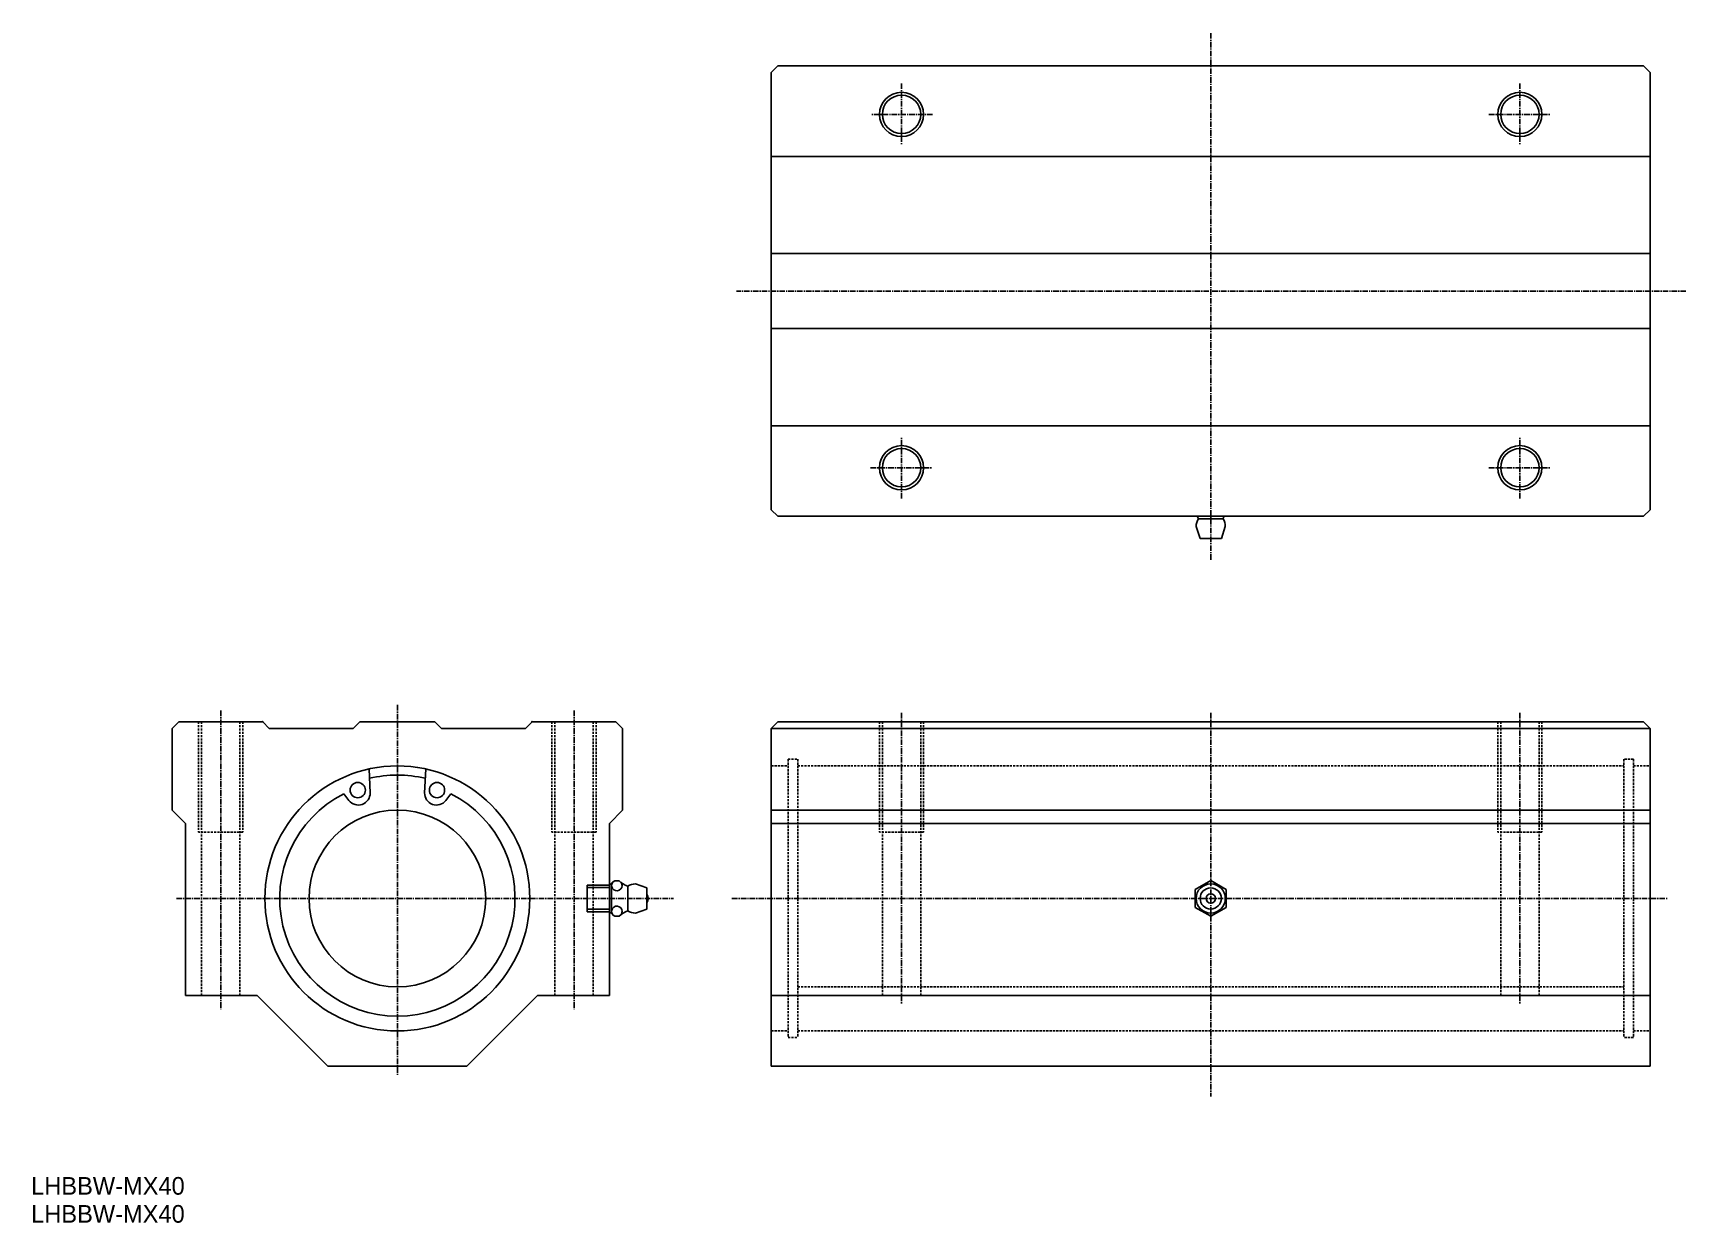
# Model space of a CAD drawing. Extents: x 1840 to 2215, y -216 to 53.
import ezdxf

# ---------------------------------------------------------------- set-up
doc = ezdxf.new("R2010")
doc.units = 0
doc.linetypes.add('CENTER', pattern=[2, 1.25, -0.25, 0.25, -0.25])
doc.linetypes.add('DASHED', pattern=[0.75, 0.5, -0.25])
doc.layers.get('0').update_dxf_attribs({"linetype": 'CONTINUOUS'})
doc.layers.add('CENTER', color=1, linetype='CENTER')

msp = doc.modelspace()

# ---------------------------------------------------------------- linework, layer by layer
at = {"color": 7, "linetype": 'CONTINUOUS'}
for p, q in [((2009.1, 45.9), (2007.6, 44.4)), ((2205.1, 45.9), (2009.1, 45.9)), ((2206.6, 44.4), (2205.1, 45.9)), ((2007.6, 44.4), (2007.6, -54.6)), ((2206.6, 44.4), (2206.6, -54.6)), ((2007.6, 25.4), (2206.6, 25.4)), ((2007.6, 3.4), (2206.6, 3.4)), ((2007.6, -13.6), (2206.6, -13.6)), ((2007.6, -35.6), (2206.6, -35.6)), ((2009.1, -56.1), (2007.6, -54.6)), ((2205.1, -56.1), (2009.1, -56.1)), ((2205.1, -56.1), (2206.6, -54.6)), ((2103.8, -58.4), (2104.7, -61.1)), ((2109.9, -56.66), (2104.3, -56.66)), ((2109.5, -61.1), (2110.4, -58.4)), ((2109.5, -61.1), (2104.7, -61.1)), ((1871.93, -104.12), (1873.43, -102.62)), ((1871.93, -104.12), (1871.93, -122.62)), ((1892.44, -102.62), (1873.43, -102.62)), ((1893.94, -104.12), (1892.44, -102.62)), ((1912.93, -104.12), (1893.94, -104.12)), ((1912.93, -104.12), (1914.43, -102.62)), ((1914.43, -102.62), (1931.43, -102.62)), ((1932.93, -104.12), (1931.43, -102.62)), ((1951.94, -104.12), (1932.93, -104.12)), ((1951.94, -104.12), (1953.43, -102.62)), ((1972.43, -102.62), (1953.43, -102.62)), ((1973.93, -104.12), (1972.43, -102.62)), ((1973.93, -104.12), (1973.93, -122.62)), ((2007.6, -104.12), (2009.1, -102.62)), ((2007.6, -104.12), (2007.6, -180.62)), ((2007.6, -104.12), (2206.6, -104.12)), ((2009.1, -102.62), (2205.1, -102.62)), ((2206.6, -104.12), (2205.1, -102.62)), ((2206.6, -104.12), (2206.6, -180.62)), ((1916.76, -118.7), (1916.52, -113.32)), ((1929.11, -118.7), (1929.35, -113.32)), ((1911.98, -120.44), (1910.8, -118.9)), ((1933.89, -120.44), (1935.07, -118.9)), ((1874.93, -125.62), (1871.93, -122.62)), ((1970.93, -125.62), (1973.93, -122.62)), ((2007.6, -122.62), (2206.6, -122.62)), ((1874.93, -125.62), (1874.93, -164.62)), ((1970.93, -125.62), (1970.93, -164.62)), ((2007.6, -125.62), (2206.6, -125.62)), ((1965.93, -139.62), (1965.93, -145.62)), ((1965.93, -139.62), (1970.93, -139.62)), ((1965.93, -140.16), (1970.93, -140.16)), ((1970.93, -139.62), (1971.82, -138.81)), ((1970.93, -139.62), (1970.93, -145.62)), ((1971.43, -139.69), (1971.43, -145.56)), ((1972.16, -138.6), (1973.13, -138.6)), ((1975.09, -139.82), (1975.09, -145.42)), ((1979.43, -140.19), (1976.83, -139.32)), ((1979.43, -140.19), (1979.43, -145.06)), ((2103.6, -140.6), (2107.1, -138.58)), ((2103.6, -144.64), (2103.6, -140.6)), ((2107.1, -138.58), (2110.6, -140.6)), ((2110.6, -144.64), (2110.6, -140.6)), ((1965.93, -145.08), (1970.93, -145.08)), ((1965.93, -145.62), (1970.93, -145.62)), ((1970.93, -145.62), (1971.82, -146.43)), ((1976.83, -145.92), (1979.43, -145.06)), ((2103.6, -144.64), (2107.1, -146.66)), ((2107.1, -146.66), (2110.6, -144.64)), ((1972.16, -146.65), (1973.13, -146.65)), ((1891.18, -164.62), (1874.93, -164.62)), ((1907.18, -180.62), (1891.18, -164.62)), ((1938.68, -180.62), (1954.68, -164.62)), ((1954.68, -164.62), (1970.93, -164.62)), ((2007.6, -164.62), (2206.6, -164.62)), ((1938.68, -180.62), (1907.18, -180.62)), ((2007.6, -180.62), (2206.6, -180.62))]:
    msp.add_line(p, q, dxfattribs=at)
at = {"color": 3, "linetype": 'DASHED'}
for p, q in [((1877.93, -102.62), (1877.93, -127.62)), ((1878.58, -102.62), (1878.58, -164.62)), ((1887.28, -102.62), (1887.28, -164.62)), ((1887.93, -102.62), (1887.93, -127.62)), ((1957.93, -102.62), (1957.93, -127.62)), ((1958.58, -102.62), (1958.58, -164.62)), ((1967.28, -102.62), (1967.28, -164.62)), ((1967.93, -102.62), (1967.93, -127.62)), ((2032.1, -102.62), (2032.1, -127.62)), ((2032.75, -102.62), (2032.75, -164.62)), ((2041.45, -102.62), (2041.45, -164.62)), ((2042.1, -102.62), (2042.1, -127.62)), ((2172.1, -102.62), (2172.1, -127.62)), ((2172.75, -102.62), (2172.75, -164.62)), ((2181.45, -102.62), (2181.45, -164.62)), ((2182.1, -102.62), (2182.1, -127.62)), ((2011.4, -111.12), (2011.4, -174.12)), ((2011.4, -111.12), (2013.6, -111.12)), ((2013.6, -111.12), (2013.6, -174.12)), ((2200.6, -111.12), (2200.6, -174.12)), ((2202.8, -111.12), (2200.6, -111.12)), ((2202.8, -111.12), (2202.8, -174.12)), ((2007.6, -112.62), (2011.4, -112.62)), ((2013.6, -112.62), (2200.6, -112.62)), ((2202.8, -112.62), (2206.6, -112.62)), ((1887.93, -127.62), (1877.93, -127.62)), ((1967.93, -127.62), (1957.93, -127.62)), ((2042.1, -127.62), (2032.1, -127.62)), ((2182.1, -127.62), (2172.1, -127.62)), ((2013.6, -162.62), (2200.6, -162.62)), ((2007.6, -172.62), (2011.4, -172.62)), ((2011.4, -174.12), (2013.6, -174.12)), ((2013.6, -172.62), (2200.6, -172.62)), ((2202.8, -174.12), (2200.6, -174.12)), ((2202.8, -172.62), (2206.6, -172.62))]:
    msp.add_line(p, q, dxfattribs=at)
at = {"color": 3, "linetype": 'CONTINUOUS'}
for centre in [(2037.1, 34.9), (2177.1, 34.9), (2037.1, -45.1), (2177.1, -45.1)]:
    msp.add_circle(centre, 5, dxfattribs=at)
at = {"color": 7, "linetype": 'CONTINUOUS'}
for centre, radius in [((2037.1, 34.9), 4.35), ((2177.1, 34.9), 4.35), ((2037.1, -45.1), 4.35), ((2177.1, -45.1), 4.35), ((1922.93, -142.62), 30), ((1913.96, -118.09), 1.73), ((1931.91, -118.09), 1.73), ((1922.93, -142.62), 20), ((2107.1, -142.62), 3.3), ((2107.1, -142.62), 2.4), ((2107.1, -142.62), 1.05)]:
    msp.add_circle(centre, radius, dxfattribs=at)
for centre, radius, start, end in [((2098.69, -58.8), 6, 20.9613, 26.7437), ((2115.5, -58.8), 6, 153.2563, 159.0387), ((2107.1, -58.4), 3.3, 148.0472, 180), ((2107.1, -58.4), 3.3, 360, 31.9528), ((1922.93, -142.62), 27.93, 76.9236, 103.0764), ((1922.93, -142.62), 26.64, 117.0908, 62.9092), ((1914.09, -118.81), 2.67, 217.5057, 2.4933), ((1931.78, -118.81), 2.67, 177.5067, 322.4943), ((1972.62, -139.69), 1.19, 112.9586, 0), ((1977.23, -134.22), 6, 226.8336, 249.0386), ((1972.62, -139.69), 1.19, 0, 37.5509), ((1976.83, -142.62), 3.3, 90, 121.9528), ((1977.92, -142.62), 1.82, 326.6015, 33.3985), ((1972.62, -145.56), 1.19, 359.9999, 247.0413), ((1977.23, -151.03), 6, 110.9613, 132.9025), ((1972.62, -145.56), 1.19, 322.449, 359.9999), ((1976.83, -142.62), 3.3, 238.0472, 270)]:
    msp.add_arc(centre, radius, start, end, dxfattribs=at)
for p in [(1892.44, -102.62), (1953.43, -102.62)]:
    msp.add_point(p, dxfattribs=at)
at = {"layer": 'CENTER', "color": 1, "linetype": 'CENTER'}
for p, q in [((2107.1, 53.31), (2107.1, -66.16)), ((2037.1, 41.9), (2037.1, 27.9)), ((2177.1, 41.9), (2177.1, 27.9)), ((2044.1, 34.9), (2030.1, 34.9)), ((2170.1, 34.9), (2184.1, 34.9)), ((2214.7, -5.1), (1999.7, -5.1)), ((2037.1, -52.1), (2037.1, -38.1)), ((2177.1, -52.1), (2177.1, -38.1)), ((2030.1, -45.1), (2044.1, -45.1)), ((2170.2, -45.1), (2170.1, -45.1)), ((2170.1, -45.1), (2184.1, -45.1)), ((1882.93, -100.1), (1882.93, -167.72)), ((1922.93, -98.82), (1922.93, -182.62)), ((1962.93, -100.1), (1962.93, -167.72)), ((2037.1, -100.62), (2037.1, -166.62)), ((2107.1, -100.62), (2107.1, -187.42)), ((2177.1, -100.62), (2177.1, -166.62)), ((1872.93, -142.62), (1985.43, -142.62)), ((1998.7, -142.62), (2210.7, -142.62))]:
    msp.add_line(p, q, dxfattribs=at)

# ---------------------------------------------------------------- texts
at = {"color": 7, "linetype": 'CONTINUOUS'}
for p in [(1840.01, -209.69), (1840.01, -216.03)]:
    msp.add_text('LHBBW-MX40', height=4, dxfattribs=at).set_placement(p)

doc.saveas('drawing.dxf')
